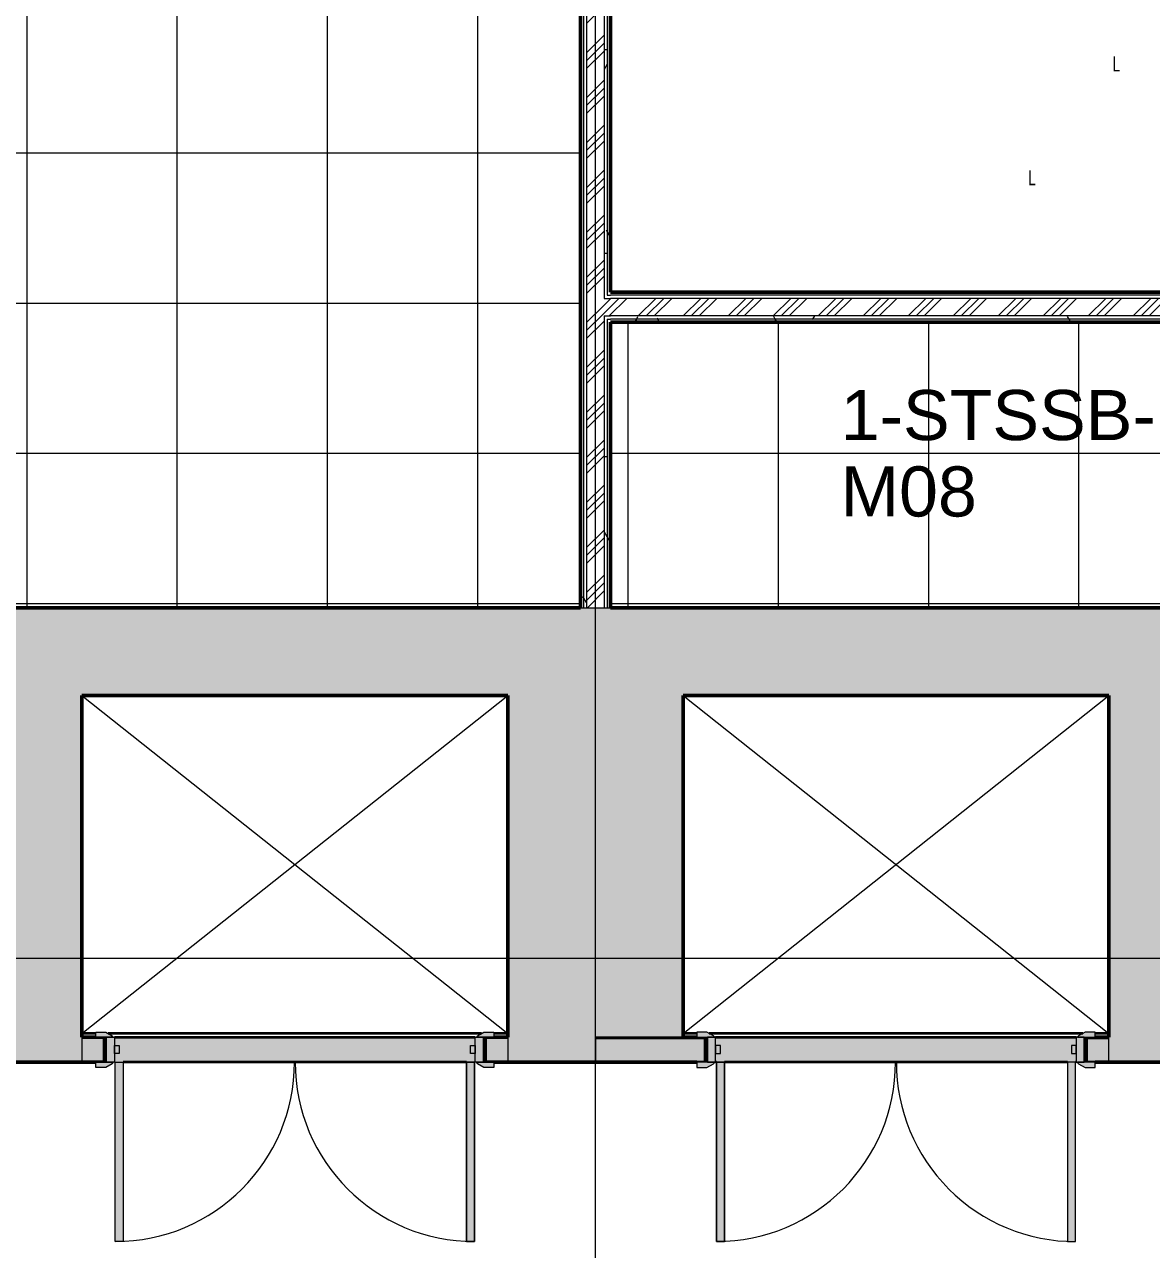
# Model space of a CAD drawing. Header units: millimetres. Extents: x -18178 to 96133, y -22425 to 61598.
# Drawn here: x 36351 to 40850, y 43368 to 48258 of the extents above; entities that cross this region are included whole.
import ezdxf
from ezdxf.enums import TextEntityAlignment as Align

# ---------------------------------------------------------------- set-up
doc = ezdxf.new("R2010")
doc.units = ezdxf.units.MM
doc.linetypes.add('Centre', pattern=[10, 6, -1.25, 1.5, -1.25])
doc.linetypes.add('Demolished_2_', pattern=[7.14375, 4.7625, -2.38125])
for name, color, linetype, lineweight, true_color in [('A-DOOR', 7, 'Continuous', 9, 0x7f7f7f), ('A-DOOR-FRAM', 7, 'Continuous', 9, 0x7f7f7f), ('A-FLOR', 7, 'Continuous', 9, 0x7f7f7f), ('A-FLOR-PATT', 7, 'Continuous', 9, 0x7f7f7f), ('A-WALL', 7, 'Continuous', 9, 0x7f7f7f), ('A-WALL-PATT', 7, 'Continuous', 18, 0x7f7f7f), ('I-WALL', 7, 'Continuous', 9, 0x7f7f7f)]:
    doc.layers.add(name, color=color, linetype=linetype, lineweight=lineweight, true_color=true_color)
for name, color, linetype in [('EAE-BB-B-OUT-003-KXA 1600A', 140, 'Continuous'), ('EAE-BB-B-OUT-004-KXA 1600A', 140, 'Continuous'), ('eae-bb-mım.', 7, 'Continuous')]:
    doc.layers.add(name, color=color, linetype=linetype)
doc.layers.add('S-GRID', color=7, linetype='Continuous', lineweight=9)
doc.styles.get("Standard").update_dxf_attribs({"font": 'arial.ttf'})
pattern_1 = [(0, (0, 0), (812.8, 203.2), [67.056, -542.544, 67.056, -542.544, -3251.2]), (0, (0, 0), (812.8, 203.2), [-1219.2, 67.056, -1152.144, 67.056, -542.544, -1422.4]), (0, (0, 0), (812.8, 203.2), [-3048, 67.056, -339.344, 67.056, -948.944]), (120, (304.8, 101.6), (-582.37636, 602.30545), [67.056, -542.544, 67.056, -542.544, -3251.2]), (120, (304.8, 101.6), (-582.37636, 602.30545), [-1219.2, 67.056, -1152.144, 67.056, -542.544, -1422.4]), (120, (304.8, 101.6), (-582.37636, 602.30545), [-3048, 67.056, -339.344, 67.056, -948.944]), (240, (406.4, 508), (-230.42364, -805.50545), [67.056, -542.544, 67.056, -542.544, -3251.2]), (240, (406.4, 508), (-230.42364, -805.50545), [-1219.2, 67.056, -1152.144, 67.056, -542.544, -1422.4]), (240, (406.4, 508), (-230.42364, -805.50545), [-3048, 67.056, -339.344, 67.056, -948.944])]
pattern_2 = [(45, (0, 0), (-89.80256, 89.80256), []), (45, (31.75, 0), (0, 179.60512), []), (45, (-31.75, 0), (0, 179.60512), [])]

# ---------------------------------------------------------------- blocks, each defined once
blk = doc.blocks.new('Double leaf fire resistant solid steel door - 1520W x 2110H mm-1298325-Busbar Distribution First Floor  Layout - Phase 1')
at = {"layer": 'A-DOOR', "lineweight": 18, "true_color": 0xf2f2f2}
h = blk.add_hatch(color=7, dxfattribs=at)
h.paths.add_polyline_path([(-717, 765.5), (-717, 50), (-685, 50), (-685, 765.5)], flags=0)
h.paths.add_polyline_path([(685, 765.5), (685, 50), (717, 50), (717, 765.5)], flags=0)
h = blk.add_hatch(color=7, dxfattribs=at)
h.paths.add_polyline_path([(-755, 70), (-795, 70), (-795, 50), (-725, 50), (-729, 56)], flags=0)
h.paths.add_polyline_path([(755, 70), (729, 56), (725, 50), (795, 50), (795, 70)], flags=0)
h = blk.add_hatch(color=7, dxfattribs=at)
h.paths.add_polyline_path([(795, -50), (725, -50), (729, -56), (755, -70), (795, -70), (795, -59.1)], flags=0)
h.paths.add_polyline_path([(-795, -50), (-795, -70), (-755, -70), (-729, -56), (-725, -50)], flags=0)
at = {"layer": 'A-DOOR-FRAM', "lineweight": 18, "true_color": 0xf2f2f2}
h = blk.add_hatch(color=7, dxfattribs=at)
h.paths.add_polyline_path([(-752, 50), (-752, -50), (-720, -50), (-720, 50)], flags=0)
h.paths.add_polyline_path([(752, 50), (720, 50), (720, -50), (752, -50)], flags=0)
h = blk.add_hatch(color=7, dxfattribs=at)
h.paths.add_polyline_path([(-720, 15), (-720, -17), (-701, -17), (-701, 15)], flags=0)
h.paths.add_polyline_path([(701, 15), (701, -17), (720, -17), (720, 15)], flags=0)
at = {"layer": 'A-DOOR', "color": 254, "lineweight": 18, "true_color": 0xcccccc}
for p, q in [((-685, 765.5), (-717.1, 765.5)), ((-717, 765.5), (-717, 50)), ((-685, 50), (-685, 765.5)), ((685, 50), (685, 765.5)), ((685, 765.5), (717, 765.5)), ((717, 765.5), (717, 50)), ((-717, 50), (-685, 50)), ((717, 50), (685, 50))]:
    blk.add_line(p, q, dxfattribs=at)
at = {"layer": 'A-DOOR', "color": 254, "true_color": 0xcccccc}
for p, q in [((-685, 765.5), (-717, 765.5)), ((-717, 765.5), (-717, 50)), ((-685, 50), (-685, 765.5)), ((717, 765.5), (685, 765.5)), ((685, 765.5), (685, 50)), ((717, 50), (717, 765.5)), ((-755, 70), (-795, 70)), ((-795, 70), (-795, 50)), ((-795, 50), (-725, 50)), ((-729, 56), (-755, 70)), ((-717, 50), (-685, 50)), ((685, 50), (717, 50)), ((725, 50), (795, 50)), ((755, 70), (729, 56)), ((795, 70), (755, 70)), ((795, 50), (795, 70)), ((-795, -50), (-795, -70)), ((-725, -50), (-795, -50)), ((-795, -70), (-755, -70)), ((-755, -70), (-729, -56)), ((795, -50), (725, -50)), ((729, -56), (755, -70)), ((755, -70), (795, -70)), ((795, -70), (795, -50))]:
    blk.add_line(p, q, dxfattribs=at)
at = {"layer": 'A-DOOR', "color": 254, "true_color": 0xe5e5e5}
for centre, start, end in [((-717.1, 50), 360, 90), ((717, 50), 90, 180)]:
    blk.add_arc(centre, 715.5, start, end, dxfattribs=at)
at = {"layer": 'A-DOOR', "color": 254, "true_color": 0xcccccc}
for centre, start, end in [((-733, 49), 7.125, 60.2551), ((733, 49), 119.7449, 172.875), ((-733, -49), 299.7449, 352.875), ((733, -49), 187.125, 240.2551)]:
    blk.add_arc(centre, 8.06, start, end, dxfattribs=at)
at = {"layer": 'A-DOOR-FRAM', "color": 254, "lineweight": 18, "true_color": 0xcccccc}
for p, q in [((-720, 50), (-752, 50)), ((-752, 50), (-752, -50)), ((-720, -50), (-720, 50)), ((752, 50), (720, 50)), ((720, 50), (720, -50)), ((752, -50), (752, 50)), ((-701, 15), (-720, 15)), ((-720, 15), (-720, -17)), ((-701, -17), (-701, 15)), ((701, 15), (701, -17)), ((720, 15), (701, 15)), ((720, -17), (720, 15)), ((-720, -17), (-701, -17)), ((701, -17), (720, -17)), ((-752, -50), (-720, -50)), ((720, -50), (752, -50))]:
    blk.add_line(p, q, dxfattribs=at)
blk = doc.blocks.new('Double leaf fire resistant solid steel door - 1520W x 2110H mm-1298336-Busbar Distribution First Floor  Layout - Phase 1')
at = {"layer": 'A-DOOR', "lineweight": 18, "true_color": 0xf2f2f2}
h = blk.add_hatch(color=7, dxfattribs=at)
h.paths.add_polyline_path([(-755, 70), (-795, 70), (-795, 50), (-725, 50), (-729, 56)], flags=0)
h.paths.add_polyline_path([(795, 70), (755, 70), (729, 56), (725, 50), (795, 50)], flags=0)
h = blk.add_hatch(color=7, dxfattribs=at)
h.paths.add_polyline_path([(795, -50), (725, -50), (729, -56), (755, -70), (795, -70)], flags=0)
h.paths.add_polyline_path([(-725, -50), (-795, -50), (-795, -70), (-755, -70), (-729, -56)], flags=0)
h = blk.add_hatch(color=7, dxfattribs=at)
h.paths.add_polyline_path([(-685, -50), (-717, -50), (-717, -765.5), (-685, -765.5)], flags=0)
h.paths.add_polyline_path([(717, -50), (685, -50), (685, -765.5), (717, -765.5)], flags=0)
at = {"layer": 'A-DOOR-FRAM', "lineweight": 18, "true_color": 0xf2f2f2}
h = blk.add_hatch(color=7, dxfattribs=at)
h.paths.add_polyline_path([(-720, 50), (-752, 50), (-752, -50), (-720, -50)], flags=0)
h.paths.add_polyline_path([(720, 50), (720, -50), (752, -50), (752, 50)], flags=0)
h = blk.add_hatch(color=7, dxfattribs=at)
h.paths.add_polyline_path([(720, 17), (701, 17), (701, -15), (720, -15)], flags=0)
h.paths.add_polyline_path([(-701, 17), (-720, 17), (-720, -15), (-701, -15)], flags=0)
at = {"layer": 'A-DOOR', "color": 254, "true_color": 0xcccccc}
for p, q in [((-795, 70), (-755, 70)), ((-795, 50), (-795, 70)), ((-725, 50), (-795, 50)), ((-755, 70), (-729, 56)), ((795, 50), (725, 50)), ((729, 56), (755, 70)), ((755, 70), (795, 70)), ((795, 70), (795, 50)), ((-795, -70), (-795, -50)), ((-795, -50), (-725, -50)), ((-755, -70), (-795, -70)), ((-729, -56), (-755, -70)), ((-717, -765.5), (-717, -50)), ((-717, -50), (-685, -50)), ((-685, -50), (-685, -765.5)), ((685, -50), (717, -50)), ((685, -765.5), (685, -50)), ((717, -50), (717, -765.5)), ((725, -50), (795, -50)), ((755, -70), (729, -56)), ((795, -70), (755, -70)), ((795, -50), (795, -70)), ((-685, -765.5), (-717, -765.5)), ((717, -765.5), (685, -765.5))]:
    blk.add_line(p, q, dxfattribs=at)
at = {"layer": 'A-DOOR', "color": 254, "lineweight": 18, "true_color": 0xcccccc}
for p, q in [((-717, -765.5), (-717, -50)), ((-717, -50), (-685, -50)), ((-685, -50), (-685, -765.5)), ((685, -50), (685, -765.5)), ((717, -50), (685, -50)), ((717, -765.5), (717, -50)), ((-685, -765.5), (-717.1, -765.5)), ((685, -765.5), (717, -765.5))]:
    blk.add_line(p, q, dxfattribs=at)
at = {"layer": 'A-DOOR', "color": 254, "true_color": 0xcccccc}
for centre, start, end in [((-733, 49), 7.125, 60.2551), ((733, 49), 119.7449, 172.875), ((-733, -49), 299.7449, 352.875), ((733, -49), 187.125, 240.2551)]:
    blk.add_arc(centre, 8.06, start, end, dxfattribs=at)
at = {"layer": 'A-DOOR', "color": 254, "true_color": 0xe5e5e5}
for centre, start, end in [((-717.1, -50), 270, 0), ((717, -50), 180, 270)]:
    blk.add_arc(centre, 715.5, start, end, dxfattribs=at)
at = {"layer": 'A-DOOR-FRAM', "color": 254, "lineweight": 18, "true_color": 0xcccccc}
for p, q in [((-752, -50), (-752, 50)), ((-752, 50), (-720, 50)), ((-720, 50), (-720, -50)), ((720, -50), (720, 50)), ((720, 50), (752, 50)), ((752, 50), (752, -50)), ((-720, 17), (-701, 17)), ((-720, -15), (-720, 17)), ((-701, 17), (-701, -15)), ((701, 17), (720, 17)), ((701, -15), (701, 17)), ((720, 17), (720, -15)), ((-701, -15), (-720, -15)), ((720, -15), (701, -15)), ((-720, -50), (-752, -50)), ((752, -50), (720, -50))]:
    blk.add_line(p, q, dxfattribs=at)
blk = doc.blocks.new('IL021-ARP-ZZ-XX-M3-J-A-0001_rvt-1-Busbar Distribution First Floor  Layout - Phase 1')
at = {"layer": 'A-FLOR-PATT', "true_color": 0xd2d2d2}
h = blk.add_hatch(dxfattribs=at)
h.set_pattern_fill('FP_5', color=254, style=0, pattern_type=2)
h.set_pattern_definition([(270, (53160.5, 50146), (600, 4e-14), []), (0, (53160.5, 50146), (0, 600), [])])
h.paths.add_polyline_path([(46186.8, 44636), (46200, 44636.7), (46200, 46006), (48540, 46006), (48540, 50256), (48250, 50256), (48250, 50956), (48540, 50956), (48540, 54706), (48250, 54706), (48250, 55406), (43660, 55406), (43660, 44636), (44050, 44636), (44050, 44656), (44093, 44654.4), (44116, 44642), (44120, 44636), (46050, 44636), (46054, 44642), (46080, 44656), (46120, 44656), (46120, 44636)], flags=0)
h.paths.add_polyline_path([(55260, 44636), (55260, 47146), (54490.4, 47146), (54490.4, 46988.1), (55024.7, 46988.1), (55024.7, 46178.1), (54004.3, 46178.1), (54004.3, 45946), (54960.5, 45946), (54960.5, 45346), (54004.3, 45346), (54004.3, 44656), (54035, 44656), (54035, 44636), (54589.7, 44636), (54593.7, 44642), (54619.7, 44656), (54659.7, 44656), (54659.7, 44636), (54774.6, 44636)], flags=0)
h.paths.add_polyline_path([(53589.7, 44636), (53589.7, 44656), (53632.7, 44654.4), (53655.7, 44642), (53659.7, 44636), (53804.3, 44637.4), (53804.3, 45346), (52341.5, 45346), (52341.5, 44636), (53406.9, 44636)], flags=0)
h.paths.add_polyline_path([(51000, 44636), (51965, 44636), (51965, 44656), (52008, 44654.4), (52031, 44642), (52035, 44636), (52141.5, 44637.7), (52141.5, 45346), (51360.5, 45346), (51360.5, 45946), (52141.5, 45946), (52141.5, 46178.1), (51504.7, 46178.1), (51504.7, 46988.1), (54290.4, 46988.1), (54290.4, 47146), (48660, 47146), (48660, 46006), (51000, 46006), (51000, 45656)], flags=0)
h.paths.add_polyline_path([(53804.3, 45946), (53804.3, 46178.1), (52341.5, 46178.1), (52341.5, 45946), (53406.9, 45946)], flags=0)
h.paths.add_polyline_path([(47185.5, 51450.3), (46441.5, 51450.3), (46441.5, 54200.3), (48131.5, 54200.3), (48131.5, 51450.3), (47740.1, 51450.3)], flags=0)
h.paths.add_polyline_path([(43683.4, 54645.3), (43683.4, 55245.3), (44283.4, 55245.3), (44283.4, 54645.3), (43832.3, 54645.3)], flags=0)
at = {"layer": 'A-WALL-PATT', "lineweight": 9, "true_color": 0xaaaaaa}
h = blk.add_hatch(dxfattribs=at)
h.set_pattern_fill('FP_2', color=253, style=0, pattern_type=2)
h.set_pattern_definition(pattern_1)
h.paths.add_polyline_path([(48540, 46006), (48552.5, 46006), (48552.5, 50256), (48540, 50256), (48540, 47026.6)], flags=0)
h = blk.add_hatch(dxfattribs=at)
h.set_pattern_fill('FP_2', color=253, style=0, pattern_type=2)
h.set_pattern_definition(pattern_1)
h.paths.add_polyline_path([(48565, 46006), (48565, 50256), (48552.5, 50256), (48552.5, 46006)], flags=0)
at = {"layer": 'A-WALL-PATT', "lineweight": 9, "true_color": 0xd2d2d2}
h = blk.add_hatch(dxfattribs=at)
h.set_pattern_fill('FP_3', color=254, style=0, pattern_type=2)
h.set_pattern_definition(pattern_2)
h.paths.add_polyline_path([(48565, 46006), (48635, 46006), (48635, 50256), (48565, 50256), (48565, 47026.6)], flags=0)
at = {"layer": 'A-WALL-PATT', "lineweight": 9, "true_color": 0xaaaaaa}
h = blk.add_hatch(dxfattribs=at)
h.set_pattern_fill('FP_2', color=253, style=0, pattern_type=2)
h.set_pattern_definition(pattern_1)
h.paths.add_polyline_path([(48647.5, 46006), (48647.5, 47171), (48635, 47171), (48635, 46006)], flags=0)
h.paths.add_polyline_path([(48647.5, 47241), (48647.5, 50256), (48635, 50256), (48635, 47241)], flags=0)
h = blk.add_hatch(dxfattribs=at)
h.set_pattern_fill('FP_2', color=253, style=0, pattern_type=2)
h.set_pattern_definition(pattern_1)
h.paths.add_polyline_path([(48660, 46006), (48660, 47158.5), (48647.5, 47158.5), (48647.5, 46006)], flags=0)
h.paths.add_polyline_path([(48660, 47253.5), (48660, 50256), (48647.5, 50256), (48647.5, 47253.5)], flags=0)
h = blk.add_hatch(dxfattribs=at)
h.set_pattern_fill('FP_2', color=253, style=0, pattern_type=2)
h.set_pattern_definition(pattern_1)
h.paths.add_polyline_path([(62255, 47241), (62267.5, 47241), (62267.5, 47253.5), (58835.3, 47253.5), (58835.3, 47241), (61613.6, 47241)], flags=0)
h.paths.add_polyline_path([(58518.1, 47241), (58593.1, 47241), (58580.6, 47253.5), (55355, 47253.5), (55355, 47241), (57510.2, 47241)], flags=0)
h.paths.add_polyline_path([(54774.6, 47241), (55285, 47241), (55285, 47253.5), (54490.4, 47252), (54490.4, 47241)], flags=0)
h.paths.add_polyline_path([(54290.4, 47241), (54290.4, 47253.5), (48647.5, 47253.5), (48647.5, 47241), (53406.9, 47241)], flags=0)
h = blk.add_hatch(dxfattribs=at)
h.set_pattern_fill('FP_2', color=253, style=0, pattern_type=2)
h.set_pattern_definition(pattern_1)
h.paths.add_polyline_path([(62267.5, 47253.5), (62280, 47253.5), (62280, 47266), (58835.3, 47266), (58835.3, 47253.5), (61613.6, 47253.5)], flags=0)
h.paths.add_polyline_path([(58518.1, 47253.5), (58580.6, 47253.5), (58568.1, 47266), (55367.5, 47266), (55367.5, 47253.5), (57510.2, 47253.5)], flags=0)
h.paths.add_polyline_path([(55116.6, 47253.5), (55272.5, 47253.5), (55272.5, 47266), (54490.4, 47264.5), (54490.4, 47253.5), (54774.6, 47253.5)], flags=0)
h.paths.add_polyline_path([(54290.4, 47253.5), (54290.4, 47266), (48660, 47266), (48660, 47253.5), (53406.9, 47253.5)], flags=0)
at = {"layer": 'A-WALL-PATT', "lineweight": 9, "true_color": 0xd2d2d2}
h = blk.add_hatch(dxfattribs=at)
h.set_pattern_fill('FP_3', color=254, style=0, pattern_type=2)
h.set_pattern_definition(pattern_2)
h.paths.add_polyline_path([(60245.8, 47171), (62255, 47171), (62255, 47241), (58835.3, 47241), (58835.3, 47171), (58878, 47171)], flags=0)
h.paths.add_polyline_path([(58519.2, 47171), (58635.3, 47171), (58634.2, 47199.9), (58593.1, 47241), (54490.4, 47241), (54490.4, 47171), (58518.1, 47171)], flags=0)
h.paths.add_polyline_path([(54290.4, 47171), (54290.4, 47241), (48635, 47241), (48635, 47171), (53406.9, 47171)], flags=0)
at = {"layer": 'A-WALL-PATT', "lineweight": 9, "true_color": 0xaaaaaa}
h = blk.add_hatch(dxfattribs=at)
h.set_pattern_fill('FP_2', color=253, style=0, pattern_type=2)
h.set_pattern_definition(pattern_1)
h.paths.add_polyline_path([(62185, 47158.5), (62185, 47171), (61335, 47171), (61335, 47158.5), (62172.5, 47158.5)], flags=0)
h.paths.add_polyline_path([(61252.5, 47158.5), (61265, 47158.5), (61265, 47171), (58835.3, 47171), (58835.3, 47158.5), (60245.8, 47158.5)], flags=0)
h.paths.add_polyline_path([(57510.2, 47158.5), (58635.3, 47158.5), (58635.3, 47171), (55355, 47171), (55355, 47158.5), (56142.4, 47158.5)], flags=0)
h.paths.add_polyline_path([(54290.4, 47158.5), (54290.4, 47171), (48647.5, 47171), (48647.5, 47158.5), (53406.9, 47158.5)], flags=0)
h.paths.add_polyline_path([(54490.4, 47158.5), (55285, 47158.5), (55285, 47171), (54490.4, 47171), (54490.4, 47160)], flags=0)
h = blk.add_hatch(dxfattribs=at)
h.set_pattern_fill('FP_2', color=253, style=0, pattern_type=2)
h.set_pattern_definition(pattern_1)
h.paths.add_polyline_path([(61252.5, 47146), (61252.5, 47158.5), (58835.3, 47158.5), (58835.3, 47146), (61240, 47146)], flags=0)
h.paths.add_polyline_path([(61347.5, 47146), (62172.5, 47146), (62172.5, 47158.5), (61347.5, 47158.5)], flags=0)
h.paths.add_polyline_path([(58635.3, 47146), (58635.3, 47158.5), (55367.5, 47158.5), (55367.5, 47146), (57510.2, 47146)], flags=0)
h.paths.add_polyline_path([(54774.6, 47146), (55272.5, 47146), (55272.5, 47158.5), (54490.4, 47158.5), (54490.4, 47146)], flags=0)
h.paths.add_polyline_path([(54290.4, 47146), (54290.4, 47158.5), (48660, 47158.5), (48660, 47146), (53406.9, 47146)], flags=0)
at = {"layer": 'A-WALL-PATT', "lineweight": 25, "true_color": 0xf2f2f2}
for points in [[(46226, 44196), (46550, 44196), (46550, 46006), (46200, 46006), (46200, 44196)], [(50671.3, 45656), (51000, 45656), (51000, 46006), (46550, 46006), (46550, 45656), (50650, 45656)], [(48600, 44196), (48600, 44291), (48950, 44291), (48950, 45656), (48250, 45656), (48250, 44196)], [(51000, 44196), (51000, 45656), (50650, 45656), (50650, 44196), (50671.3, 44196)]]:
    blk.add_hatch(color=7, dxfattribs=at).paths.add_polyline_path(points, flags=0)
at = {"layer": 'A-WALL-PATT', "lineweight": 5, "true_color": 0xf2f2f2}
h = blk.add_hatch(color=7, dxfattribs=at)
h.paths.add_polyline_path([(48250, 44196), (48250, 44286), (48160, 44286), (48160, 44196)], flags=0)
h.paths.add_polyline_path([(46550, 44196), (46640, 44196), (46640, 44286), (46550, 44286)], flags=0)
h = blk.add_hatch(color=7, dxfattribs=at)
h.paths.add_polyline_path([(50650, 44196), (50650, 44286), (50560, 44286), (50560, 44196)], flags=0)
h.paths.add_polyline_path([(49040, 44196), (49040, 44286), (48600, 44286), (48600, 44196), (48619.6, 44196)], flags=0)
at = {"layer": 'I-WALL', "lineweight": 5, "true_color": 0xf2f2f2}
h = blk.add_hatch(color=7, dxfattribs=at)
h.paths.add_polyline_path([(48160, 44286), (48250, 44286), (48250, 44291), (48160, 44291)], flags=0)
h.paths.add_polyline_path([(46567.9, 44286), (46640, 44286), (46640, 44291), (46550, 44291), (46550, 44286)], flags=0)
h = blk.add_hatch(color=7, dxfattribs=at)
h.paths.add_polyline_path([(48152, 44191), (48160, 44191), (48160, 44291), (48152, 44291), (48152, 44196)], flags=0)
h.paths.add_polyline_path([(48085, 44191), (48120, 44191), (48120, 44226), (48101, 44226), (48101, 44258), (48120, 44258), (48120, 44291), (46680, 44291), (46680, 44258), (46699, 44258), (46699, 44226), (46680, 44226), (46680, 44191), (47935.7, 44191)], flags=0)
h.paths.add_polyline_path([(46645, 44191), (46648, 44191), (46648, 44291), (46640, 44291), (46640, 44191)], flags=0)
at = {"layer": 'I-WALL', "lineweight": 25, "true_color": 0xf2f2f2}
h = blk.add_hatch(color=7, dxfattribs=at)
h.paths.add_polyline_path([(48600, 44286), (49040, 44286), (49040, 44291), (48600, 44291)], flags=0)
h.paths.add_polyline_path([(50650, 44286), (50650, 44291), (50560, 44291), (50560, 44286), (50595, 44286)], flags=0)
at = {"layer": 'I-WALL', "lineweight": 5, "true_color": 0xf2f2f2}
h = blk.add_hatch(color=7, dxfattribs=at)
h.paths.add_polyline_path([(50552, 44191), (50560, 44191), (50560, 44291), (50552, 44291), (50552, 44196)], flags=0)
h.paths.add_polyline_path([(50520, 44191), (50520, 44226), (50501, 44226), (50501, 44258), (50520, 44258), (50520, 44291), (49080, 44291), (49080, 44258), (49099, 44258), (49099, 44226), (49080, 44226), (49080, 44191), (50517, 44191)], flags=0)
h.paths.add_polyline_path([(49045, 44191), (49048, 44191), (49048, 44291), (49040, 44291), (49040, 44191)], flags=0)
at = {"layer": 'I-WALL', "lineweight": 25, "true_color": 0xf2f2f2}
h = blk.add_hatch(color=7, dxfattribs=at)
h.paths.add_polyline_path([(48600, 44191), (48600, 44196), (48160, 44196), (48160, 44191), (48195, 44191)], flags=0)
h.paths.add_polyline_path([(46567.9, 44191), (46640, 44191), (46640, 44196), (46200, 44196), (46200, 44191), (46550, 44191)], flags=0)
at = {"layer": 'I-WALL', "lineweight": 5, "true_color": 0xf2f2f2}
h = blk.add_hatch(color=7, dxfattribs=at)
h.paths.add_polyline_path([(51000, 44191), (51000, 44196), (50560, 44196), (50560, 44191), (50671.3, 44191)], flags=0)
h.paths.add_polyline_path([(48600, 44191), (49040, 44191), (49040, 44196), (48600, 44196)], flags=0)
at = {"color": 254, "lineweight": 18, "true_color": 0xe5e5e5}
for p, q in [((46550, 44306), (48250, 45656)), ((46550, 45656), (48250, 44306)), ((48950, 45656.1), (50650, 44306)), ((48950, 44306), (50649.9, 45656))]:
    blk.add_line(p, q, dxfattribs=at)
at = {"layer": 'A-FLOR', "color": 254, "lineweight": 35, "true_color": 0xe5e5e5}
for p, q in [((46605, 44306), (46550, 44306)), ((48145.7, 44306), (46654.3, 44306)), ((48250, 44306), (48195, 44306)), ((49005, 44306), (48950, 44306)), ((50545.7, 44306), (49054.3, 44306)), ((50650, 44306), (50595, 44306)), ((46683, 44191), (46680, 44191)), ((48085, 44191), (46715, 44191)), ((48120, 44191), (48117, 44191)), ((49083, 44191), (49080, 44191)), ((50485, 44191), (49115, 44191)), ((50520, 44191), (50517, 44191))]:
    blk.add_line(p, q, dxfattribs=at)
at = {"layer": 'A-WALL', "color": 253, "lineweight": 18, "true_color": 0xaaaaaa}
for p, q in [((48552.5, 50256), (48552.5, 46006)), ((48565, 50256), (48565, 46006)), ((48635, 50256), (48635, 47241)), ((48647.5, 50256), (48647.5, 47253.5)), ((48647.5, 47253.5), (48660, 47253.5)), ((55272.5, 47253.5), (48660, 47253.5)), ((48635, 47241), (48647.5, 47241)), ((48647.5, 47241), (48660, 47241)), ((55285, 47241), (48660, 47241)), ((48635, 47171), (48635, 46006)), ((48635, 47171), (48647.5, 47171)), ((48647.5, 47171), (48660, 47171)), ((48647.5, 47158.5), (48647.5, 46006)), ((48647.5, 47158.5), (48660, 47158.5)), ((55285, 47171), (48660, 47171)), ((55272.5, 47158.5), (48660, 47158.5)), ((48540, 46006), (48552.5, 46006)), ((48552.5, 46006), (48565, 46006)), ((48565, 46006), (48635, 46006)), ((48635, 46006), (48647.5, 46006)), ((48647.5, 46006), (48660, 46006))]:
    blk.add_line(p, q, dxfattribs=at)
at = {"layer": 'A-WALL', "color": 254, "lineweight": 18, "true_color": 0xcccccc}
for p, q in [((46550, 44291), (46550, 44286)), ((46640, 44286), (46550, 44286)), ((46550, 44286), (46550, 44196)), ((48250, 44286), (48160, 44286)), ((48250, 44291), (48250, 44286)), ((48250, 44286), (48250, 44196)), ((48600, 44286), (48600, 44291)), ((48600, 44291), (48950, 44291)), ((48950, 44291), (48600, 44291)), ((48600, 44291), (48600, 44286)), ((48600, 44196), (48600, 44286)), ((48600, 44286), (49040, 44286)), ((48600, 44286), (48600, 44196)), ((50560, 44286), (50650, 44286)), ((50650, 44286), (50650, 44291)), ((50650, 44196), (50650, 44286)), ((46550, 44196), (46200, 44196)), ((46640, 44196), (46550, 44196)), ((48250, 44196), (48160, 44196)), ((48600, 44196), (48250, 44196)), ((48600, 44196), (48250, 44196)), ((48600, 44196), (49040, 44196)), ((50560, 44196), (50650, 44196)), ((51000, 44196), (50650, 44196))]:
    blk.add_line(p, q, dxfattribs=at)
at = {"layer": 'I-WALL', "color": 253, "lineweight": 50, "true_color": 0xaaaaaa}
for p, q in [((48540, 50256), (48540, 46006)), ((48660, 47266), (48660, 50256)), ((55260, 47266), (48660, 47266)), ((48660, 46006), (48660, 47146)), ((48660, 47146), (55260, 47146))]:
    blk.add_line(p, q, dxfattribs=at)
at = {"layer": 'I-WALL', "color": 254, "lineweight": 50, "true_color": 0xcccccc}
for p, q in [((46550, 46006), (46200, 46006)), ((48540, 46006), (46550, 46006)), ((51000, 46006), (48660, 46006)), ((46550, 44291), (46550, 45656)), ((46550, 45656), (48250, 45656)), ((48250, 45656), (48250, 44291)), ((48950, 45656), (50650, 45656)), ((48950, 44291), (48950, 45656)), ((50650, 45656), (50650, 44291)), ((46605, 44291), (46550, 44291)), ((46640, 44191), (46640, 44291)), ((48160, 44291), (48160, 44191)), ((48250, 44291), (48195, 44291)), ((49005, 44291), (48950, 44291)), ((49040, 44191), (49040, 44291)), ((50560, 44291), (50560, 44191)), ((50650, 44291), (50595, 44291)), ((46200, 44191), (46550, 44191)), ((46550, 44191), (46605, 44191)), ((48195, 44191), (48600, 44191)), ((48600, 44191), (49005, 44191)), ((50595, 44191), (50650, 44191)), ((50650, 44191), (51000, 44191))]:
    blk.add_line(p, q, dxfattribs=at)
at = {"layer": 'I-WALL', "color": 254, "lineweight": 35, "true_color": 0xe5e5e5}
for p, q in [((46680, 44291), (48120, 44291)), ((49080, 44291), (50520, 44291)), ((46683, 44191), (46680, 44191)), ((48085, 44191), (46715, 44191)), ((48120, 44191), (48117, 44191)), ((49083, 44191), (49080, 44191)), ((50485, 44191), (49115, 44191)), ((50520, 44191), (50517, 44191))]:
    blk.add_line(p, q, dxfattribs=at)
at = {"layer": 'S-GRID', "color": 253, "linetype": 'Centre', "lineweight": 18, "true_color": 0xaaaaaa}
for p, q in [((48600, -7278.7), (48600, 59074.3)), ((80161.9, 44606), (-5599.3, 44606))]:
    blk.add_line(p, q, dxfattribs=at)
at = {"color": 253, "linetype": 'Demolished_2_', "lineweight": 9, "true_color": 0xaaaaaa}
blk.add_blockref('Double leaf fire resistant solid steel door - 1520W x 2110H mm-1298336-Busbar Distribution First Floor  Layout - Phase 1', (47400, 44241), dxfattribs=at)
at = {"color": 253, "linetype": 'Demolished_2_', "lineweight": 9, "true_color": 0xaaaaaa, "rotation": 180}
blk.add_blockref('Double leaf fire resistant solid steel door - 1520W x 2110H mm-1298325-Busbar Distribution First Floor  Layout - Phase 1', (49800, 44241), dxfattribs=at)

msp = doc.modelspace()

# ---------------------------------------------------------------- block references
at = {"layer": 'eae-bb-mım.', "lineweight": 5}
msp.add_blockref('IL021-ARP-ZZ-XX-M3-J-A-0001_rvt-1-Busbar Distribution First Floor  Layout - Phase 1', (-9969.99989, -75.97871), dxfattribs=at)

# ---------------------------------------------------------------- texts
for s, p in [('1-STSSB-B-1', (39609.69923, 46599.20139)), ('M08', (39609.69923, 46294.20342))]:
    msp.add_text(s, height=200).set_placement(p)
at = {"layer": 'EAE-BB-B-OUT-003-KXA 1600A', "color": 7, "width": 0.65}
msp.add_text('L', height=60, dxfattribs=at).set_placement((40372.85777, 47645.75, 3105), align=Align.MIDDLE)
at = {"layer": 'EAE-BB-B-OUT-004-KXA 1600A', "width": 0.65}
msp.add_text('L', height=60, dxfattribs=at).set_placement((40710.35777, 48100.8285, 3105), align=Align.MIDDLE)

doc.saveas('drawing.dxf')
